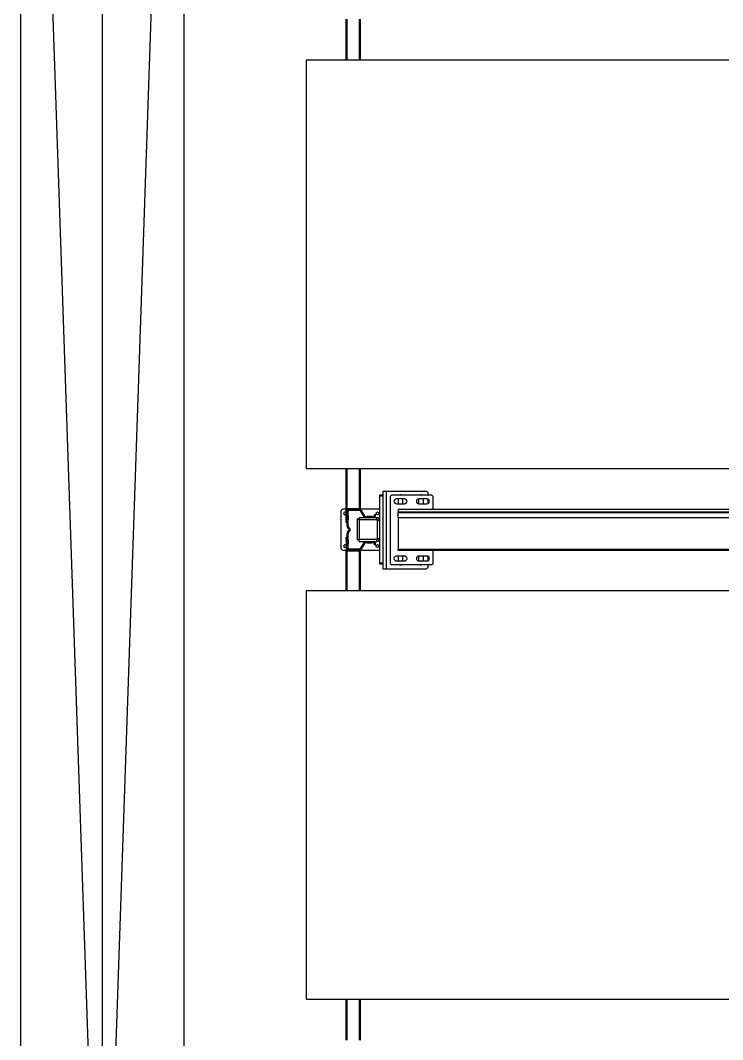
# Model space of a CAD drawing. Header units: millimetres. Extents: x 6622 to 532820, y 3370 to 359312.
# Drawn here: x 456750 to 458470, y 276041 to 278537 of the extents above; entities that cross this region are included whole.
import ezdxf

# ---------------------------------------------------------------- set-up
doc = ezdxf.new("R2010")
doc.units = ezdxf.units.MM

# ---------------------------------------------------------------- blocks, each defined once
blk = doc.blocks.new('A$C6F3A12F4')
at = {"color": 2, "linetype": 'Continuous', "lineweight": 25}
for p, q in [((37285.7, 3475), (37285.7, 225)), ((37291.1, 225), (37291.1, 3475)), ((37293.7, 3475), (37293.7, 225)), ((37305.7, 3475), (37305.7, 225)), ((37383.1, 225), (37383.1, 3475)), ((37385.7, 3475), (37385.7, 225)), ((37185.2, 0), (37185.2, 1077.9)), ((37485.2, 1077.9), (37485.2, 0)), ((36185.2, 1041), (36185.2, 0)), ((38485.2, 0), (38485.2, 1041)), ((37253.7, 311), (37250.7, 308)), ((37250.7, 308), (37250.7, 209)), ((37285.7, 311), (37253.7, 311)), ((37417.7, 311), (37385.7, 311)), ((37420.7, 308), (37417.7, 311)), ((37420.7, 209), (37420.7, 308)), ((37243.7, 298.1), (37240.7, 295.1)), ((37240.7, 196.1), (37240.7, 295.1)), ((37243.7, 298.1), (37250.7, 298.1)), ((37259.7, 296), (37259.7, 276)), ((37271.7, 287.1), (37259.7, 287.1)), ((37259.8, 275.1), (37271.6, 275.1)), ((37260.1, 298.1), (37271.3, 298.1)), ((37271.7, 276), (37271.7, 296)), ((37399.7, 296), (37399.7, 276)), ((37411.7, 287.1), (37399.7, 287.1)), ((37399.8, 275.1), (37411.6, 275.1)), ((37400.1, 298.1), (37411.3, 298.1)), ((37411.7, 276), (37411.7, 296)), ((37420.7, 298.1), (37427.7, 298.1)), ((37430.7, 295.1), (37427.7, 298.1)), ((37430.7, 196.1), (37430.7, 295.1)), ((37259.7, 241), (37259.7, 221)), ((37271.7, 237.1), (37259.7, 237.1)), ((37259.7, 225.1), (37271.7, 225.1)), ((37271.7, 221), (37271.7, 241)), ((37285.7, 225), (37291.1, 225)), ((37293.7, 225), (37291.1, 225)), ((37305.7, 225), (37293.7, 225)), ((37305.7, 225), (37383.1, 225)), ((37385.7, 225), (37383.1, 225)), ((37399.7, 241), (37399.7, 221)), ((37411.7, 237.1), (37399.7, 237.1)), ((37399.7, 225.1), (37411.7, 225.1)), ((37411.7, 221), (37411.7, 241)), ((37250.7, 209), (37253.7, 206)), ((37253.7, 206), (37417.7, 206)), ((37417.7, 206), (37420.7, 209)), ((37240.7, 196.1), (37430.7, 196.1)), ((37240.7, 188.1), (37240.7, 196.1)), ((37240.7, 188.1), (37430.7, 188.1)), ((37249.7, 180.1), (37249.7, 188.1)), ((37252.7, 180.1), (37249.7, 180.1)), ((37252.7, 188.1), (37252.7, 180.1)), ((37416.7, 180.1), (37252.7, 180.1)), ((37285.2, 180), (37285.2, 133)), ((37312.7, 180.1), (37312.7, 175.1)), ((37356.7, 175.1), (37312.7, 175.1)), ((37356.7, 175.1), (37356.7, 180.1)), ((37385.2, 133), (37385.2, 180)), ((37416.7, 180.1), (37416.7, 188.1)), ((37419.7, 180.1), (37416.7, 180.1)), ((37419.7, 188.1), (37419.7, 180.1)), ((37430.7, 188.1), (37430.7, 196.1)), ((37300.2, 170), (37298.2, 170)), ((37298.2, 167.5), (37298.2, 170)), ((37300.2, 167.5), (37298.2, 167.5)), ((37300.2, 167.5), (37300.2, 170)), ((37305.7, 164.5), (37303.2, 164.5)), ((37303.2, 160.5), (37303.2, 164.5)), ((37305.7, 160.5), (37303.2, 160.5)), ((37303.2, 160.5), (37303.2, 149.7)), ((37310.7, 173.1), (37305.7, 173.1)), ((37305.7, 173.1), (37305.7, 130.1)), ((37310.7, 173.1), (37310.7, 130.1)), ((37363.7, 173.1), (37358.7, 173.1)), ((37358.7, 130.1), (37358.7, 173.1)), ((37363.7, 130.1), (37363.7, 173.1)), ((37367.2, 164.5), (37364.7, 164.5)), ((37364.7, 164.5), (37364.7, 160.5)), ((37367.2, 160.5), (37364.7, 160.5)), ((37364.7, 149.7), (37364.7, 160.5)), ((37367.2, 164.5), (37367.2, 160.5)), ((37367.2, 149.7), (37367.2, 160.5)), ((37370.2, 170), (37370.2, 167.5)), ((37372.2, 170), (37370.2, 170)), ((37372.2, 167.5), (37370.2, 167.5)), ((37372.2, 170), (37372.2, 167.5)), ((36185.2, 133), (36085.2, 133)), ((36185.2, 130.5), (36085.2, 130.5)), ((37283.2, 133), (37185.2, 133)), ((37283.2, 130.5), (37185.2, 130.5)), ((37283.2, 133), (37285.2, 133)), ((37283.2, 128), (37283.2, 133)), ((37283.2, 101), (37283.2, 128)), ((37285.2, 128), (37283.2, 128)), ((37285.2, 133), (37285.2, 129.9)), ((37287.7, 129.9), (37285.2, 129.9)), ((37285.2, 105.5), (37285.2, 129.9)), ((37287.7, 105.5), (37287.7, 129.9)), ((37287.8, 134.6), (37301.8, 143.1)), ((37287.8, 134.6), (37289.1, 132.5)), ((37289.1, 132.5), (37303.1, 141)), ((37303.1, 141), (37301.8, 143.1)), ((37303.2, 149.7), (37305.7, 149.7)), ((37303.2, 145.7), (37303.2, 149.7)), ((37303.2, 145.7), (37305.7, 145.7)), ((37310.7, 130.1), (37305.7, 130.1)), ((37309.7, 130.1), (37309.7, 125.1)), ((37309.7, 130.1), (37359.7, 130.1)), ((37309.7, 125.1), (37359.7, 125.1)), ((37363.7, 130.1), (37358.7, 130.1)), ((37359.7, 130.1), (37359.7, 125.1)), ((37364.7, 149.7), (37367.2, 149.7)), ((37364.7, 149.7), (37364.7, 145.7)), ((37364.7, 145.7), (37367.2, 145.7)), ((37367.2, 149.7), (37367.2, 145.7)), ((37368.6, 143.1), (37367.3, 141)), ((37367.3, 141), (37381.3, 132.5)), ((37368.6, 143.1), (37382.6, 134.6)), ((37381.3, 132.5), (37382.6, 134.6)), ((37385.2, 129.9), (37382.7, 129.9)), ((37382.7, 129.9), (37382.7, 105.5)), ((37385.2, 133), (37387.2, 133)), ((37385.2, 129.9), (37385.2, 133)), ((37385.2, 129.9), (37385.2, 105.5)), ((37387.2, 128), (37385.2, 128)), ((37387.2, 133), (37387.2, 128)), ((37485.2, 133), (37387.2, 133)), ((37485.2, 130.5), (37387.2, 130.5)), ((37387.2, 101), (37387.2, 128)), ((38585.2, 133), (38485.2, 133)), ((38585.2, 130.5), (38485.2, 130.5)), ((36185.2, 100.5), (36085.2, 100.5)), ((37283.2, 100.5), (37185.2, 100.5)), ((37283.2, 101), (37285.2, 101)), ((37283.2, 101), (37283.2, 100.5)), ((37283.2, 100.5), (37283.2, 98)), ((37285.2, 101), (37285.2, 105.5)), ((37285.2, 105.5), (37287.7, 105.5)), ((37286.2, 100), (37286.2, 98)), ((37290.7, 100), (37286.2, 100)), ((37290.7, 102.5), (37290.7, 100)), ((37299.8, 102.5), (37290.7, 102.5)), ((37299.8, 100), (37290.7, 100)), ((37299.8, 102.5), (37299.8, 100)), ((37299.8, 102.5), (37310.6, 102.5)), ((37299.8, 100), (37310.6, 100)), ((37310.6, 100), (37310.6, 102.5)), ((37325.8, 102.5), (37310.6, 102.5)), ((37325.8, 100), (37310.6, 100)), ((37312.2, 98), (37312.2, 100)), ((37317.2, 100), (37317.2, 98)), ((37325.8, 100), (37325.8, 102.5)), ((37331.8, 106.5), (37327.6, 103.2)), ((37327.6, 103.2), (37329.2, 101.2)), ((37333.3, 104.5), (37329.2, 101.2)), ((37333.3, 104.5), (37331.8, 106.5)), ((37338.6, 106.5), (37337.1, 104.5)), ((37341.2, 101.2), (37337.1, 104.5)), ((37342.8, 103.2), (37338.6, 106.5)), ((37341.2, 101.2), (37342.8, 103.2)), ((37344.6, 102.5), (37344.6, 100)), ((37359.8, 102.5), (37344.6, 102.5)), ((37359.8, 100), (37344.6, 100)), ((37353.2, 98), (37353.2, 100)), ((37358.2, 100), (37358.2, 98)), ((37359.8, 102.5), (37359.8, 100)), ((37359.8, 102.5), (37370.6, 102.5)), ((37359.8, 100), (37370.6, 100)), ((37370.6, 100), (37370.6, 102.5)), ((37379.7, 102.5), (37370.6, 102.5)), ((37379.7, 100), (37370.6, 100)), ((37379.7, 100), (37379.7, 102.5)), ((37379.7, 100), (37384.2, 100)), ((37382.7, 105.5), (37385.2, 105.5)), ((37384.2, 98), (37384.2, 100)), ((37385.2, 101), (37385.2, 105.5)), ((37385.2, 101), (37387.2, 101)), ((37387.2, 101), (37387.2, 100.5)), ((37387.2, 100.5), (37387.2, 98)), ((37485.2, 100.5), (37387.2, 100.5)), ((38585.2, 100.5), (38485.2, 100.5)), ((36185.2, 98), (36085.2, 98)), ((37283.2, 98), (37185.2, 98)), ((37285.2, 98.2), (37285.2, 90)), ((37312.2, 98), (37286.2, 98)), ((37290.2, 85), (37380.2, 85)), ((37317.2, 98), (37312.2, 98)), ((37358.2, 98), (37353.2, 98)), ((37358.2, 98), (37384.2, 98)), ((37385.2, 90), (37385.2, 98.2)), ((37485.2, 98), (37387.2, 98)), ((38585.2, 98), (38485.2, 98)), ((36185.2, 0), (37185.2, 0)), ((37485.2, 0), (38485.2, 0))]:
    blk.add_line(p, q, dxfattribs=at)
for centre in [(37295.2, 175), (37375.2, 175)]:
    blk.add_circle(centre, 3.5, dxfattribs=at)
for centre, radius, start, end in [((37290.2, 1020), 5, 180, 205.8419), ((37265.7, 296), 6, 0, 180), ((37405.7, 296), 6, 0, 180), ((37255.7, 281.1), 6, 146.4427, 213.5573), ((37265.7, 276), 6, 180, 0), ((37405.7, 276), 6, 180, 0), ((37415.7, 281.1), 6, 326.4427, 33.5573), ((37255.7, 231.1), 6, 146.4427, 213.5573), ((37265.7, 241), 6, 0, 180), ((37405.7, 241), 6, 0, 180), ((37415.7, 231.1), 6, 326.4427, 33.5573), ((37265.7, 221), 6, 180, 0), ((37405.7, 221), 6, 180, 0), ((37312.7, 173.1), 7, 90, 180), ((37312.7, 173.1), 2, 90, 180), ((37356.7, 173.1), 7, 0, 90), ((37356.7, 173.1), 2, 0, 90), ((37300.2, 164.5), 5.5, 0, 90), ((37300.2, 164.5), 3, 0, 90), ((37370.2, 164.5), 5.5, 90, 180), ((37370.2, 164.5), 3, 90, 180), ((37290.7, 129.9), 5.5, 121.4296, 180), ((37290.7, 129.9), 3, 121.4296, 180), ((37300.2, 145.7), 3, 301.4296, 0), ((37300.2, 145.7), 5.5, 301.4296, 0), ((37370.2, 145.7), 5.5, 180, 238.5704), ((37370.2, 145.7), 3, 180, 238.5704), ((37379.7, 129.9), 3, 0, 58.5704), ((37379.7, 129.9), 5.5, 0, 58.5704), ((37286.2, 101), 3, 180, 270), ((37290.7, 105.5), 5.5, 180, 270), ((37286.2, 101), 1, 180, 270), ((37290.7, 105.5), 3, 180, 270), ((37325.8, 105.5), 3, 270, 308.6598), ((37325.8, 105.5), 5.5, 270, 308.6598), ((37335.2, 102.2), 5.5, 51.3402, 128.6598), ((37335.2, 102.2), 3, 51.3402, 128.6598), ((37344.6, 105.5), 5.5, 231.3402, 270), ((37344.6, 105.5), 3, 231.3402, 270), ((37379.7, 105.5), 3, 270, 0), ((37379.7, 105.5), 5.5, 270, 0), ((37384.2, 101), 1, 270, 0), ((37384.2, 101), 3, 270, 0), ((37290.2, 90), 5, 180, 270), ((37295.2, 95), 3.5, 121.0027, 0), ((37295.2, 95), 3.5, 0, 58.9973), ((37375.2, 95), 3.5, 121.0027, 0), ((37375.2, 95), 3.5, 0, 58.9973), ((37380.2, 90), 5, 270, 0)]:
    blk.add_arc(centre, radius, start, end, dxfattribs=at)

msp = doc.modelspace()

# ---------------------------------------------------------------- linework, layer by layer
at = {"color": 4}
for p, q in [((456750, 329040), (456750, 259040)), ((456950, 329040), (456950, 259040)), ((457150, 329040), (457150, 259040)), ((457150, 269190), (456750, 280890)), ((457150, 280890), (456750, 269190))]:
    msp.add_line(p, q, dxfattribs=at)

# ---------------------------------------------------------------- block references
at = {"color": 0, "rotation": 270}
msp.add_blockref('A$C6F3A12F4', (457450, 314625.198), dxfattribs=at)

doc.saveas('drawing.dxf')
